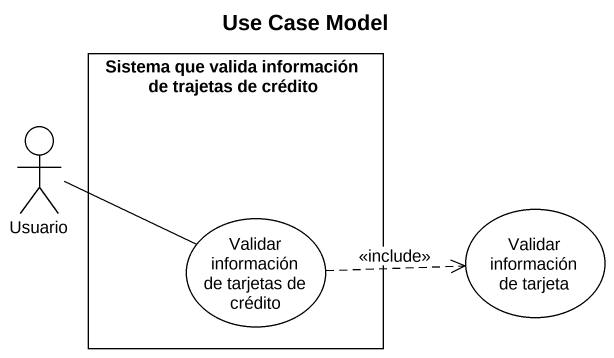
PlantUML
@startuml
title Use Case Model
rectangle "Sistema que valida información de trajetas de crédito" as Sistema_que_valida {
  usecase "Validar información de tarjetas de crédito" as Validar_información_de
}
actor Usuario
usecase "Validar información de tarjeta" as Validar_información_de_2
Usuario -right- Validar_información_de
Validar_información_de .right.> Validar_información_de_2 : <<include>>
@enduml
